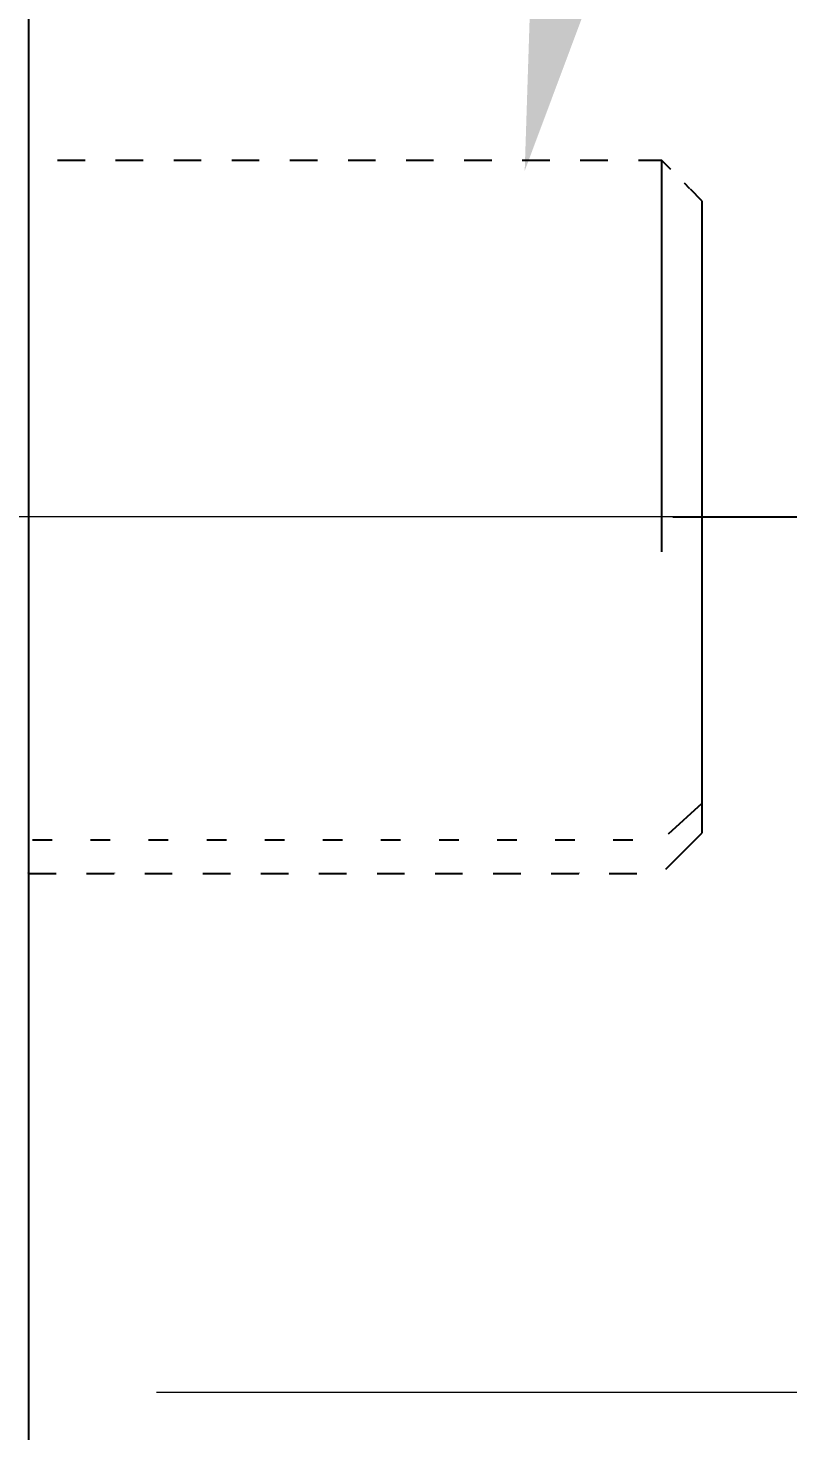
# Model space of a CAD drawing. Extents: x 0 to 16296672895, y -37409619871 to 0.
# Drawn here: x 16296672639.02 to 16296672662.7, y -37409617946.65 to -37409617902.96 of the extents above; entities that cross this region are included whole.
import ezdxf
from ezdxf import colors
from ezdxf.entities.mleader import LeaderData, LeaderLine
from ezdxf.math import Vec2, Vec3

# ---------------------------------------------------------------- set-up
doc = ezdxf.new("R2010")
doc.units = 0
doc.header["$LTSCALE"] = 10
doc.header["$MEASUREMENT"] = 0
doc.header["$PDMODE"] = 3
doc.header["$PDSIZE"] = -10
doc.linetypes.add('CENTER2', pattern=[28.575, 19.05, -3.175, 3.175, -3.175])
doc.layers.get('0').update_dxf_attribs({"linetype": 'CONTINUOUS'})
doc.layers.get('DEFPOINTS').update_dxf_attribs({"linetype": 'CONTINUOUS'})
doc.layers.add('1', color=7, linetype='CONTINUOUS')
doc.layers.add('Cneter', color=1, linetype='CENTER2', lineweight=13)
doc.layers.add('치수선', color=7, linetype='CONTINUOUS', lineweight=25)
doc.styles.add('Daelim Dimension', font='NanumGothic_1.ttf')
doc.styles.get("Standard").update_dxf_attribs({"font": 'SYMBOL'})
doc.dimstyles.new('DEFAULT', dxfattribs={"dimscale": 2, "dimtxt": 2, "dimasz": 2, "dimexe": 0, "dimexo": 2, "dimgap": 1, "dimtad": 1, "dimdec": 1, "dimzin": 9, "dimdsep": 46, "dimtxsty": 'Daelim Dimension', "dimcen": 0.5, "dimclrd": 252, "dimclre": 252, "dimclrt": 3, "dimadec": 1, "dimazin": 0, "dimtfac": 1, "dimtdec": 1, "dimtix": 1, "dimtmove": 0, "dimatfit": 3, "dimfxl": 1, "dimtolj": 1, "dimtzin": 1, "dimlwd": 9, "dimlwe": 9, "dimarcsym": 0})

# ---------------------------------------------------------------- blocks, each defined once
blk = doc.blocks.new('*D59')
at = {"color": 5, "lineweight": 9, "ltscale": 0.5, "transparency": 16777216}
for p, q in [((16296672681.99518, -37409617890.931053), (16296672681.99518, -37409617856.478973)), ((16296672643.02092, -37409617890.931053), (16296672681.99518, -37409617890.931053)), ((16296672681.99518, -37409617941.439293), (16296672681.99518, -37409617894.931053)), ((16296672643.02092, -37409617945.439293), (16296672681.99518, -37409617945.439293))]:
    blk.add_line(p, q, dxfattribs=at)
at = {"color": 5, "ltscale": 0.5, "transparency": 16777216}
for points in [[(16296672681.32852, -37409617894.931053), (16296672682.66185, -37409617894.931053), (16296672681.99518, -37409617890.931053)], [(16296672681.32852, -37409617941.439293), (16296672682.66185, -37409617941.439293), (16296672681.99518, -37409617945.439293)]]:
    blk.add_solid(points, dxfattribs=at)
at = {"layer": 'DEFPOINTS', "color": 0, "ltscale": 0.5, "transparency": 16777216}
for p in [(16296672639.02092, -37409617890.931053), (16296672681.99518, -37409617890.931053), (16296672639.02092, -37409617945.439293)]:
    blk.add_point(p, dxfattribs=at)
at = {"color": 7, "ltscale": 0.5, "transparency": 16777216, "insert": (16296672673.60747, -37409617871.705002), "char_height": 10, "attachment_point": 5, "rotation": 90, "style": 'Daelim Dimension'}
blk.add_mtext('\\A1;%%C55', dxfattribs=at)

msp = doc.modelspace()

# ---------------------------------------------------------------- linework, layer by layer
at = {"color": 5, "ltscale": 0.5}
msp.add_line((16296672659.11091, -37409617918.18515), (16296672689.895309, -37409617918.18515), dxfattribs=at)
at = {"layer": '1', "color": 7, "linetype": 'Continuous'}
for p, q in [((16296672640.184481, -37409617907.085152), (16296672639.94149, -37409617907.085152)), ((16296672640.8002, -37409617907.085152), (16296672640.190941, -37409617907.085152)), ((16296672640.55756, -37409617907.085167), (16296672640.554359, -37409617907.07901)), ((16296672641.994749, -37409617907.085152), (16296672641.74972, -37409617907.085152)), ((16296672642.60775, -37409617907.085152), (16296672642.00313, -37409617907.085152)), ((16296672643.815599, -37409617907.085152), (16296672643.56345, -37409617907.085152)), ((16296672644.42074, -37409617907.085152), (16296672643.81559, -37409617907.085152)), ((16296672645.61611, -37409617907.085152), (16296672645.372999, -37409617907.085152)), ((16296672646.228531, -37409617907.085152), (16296672645.62212, -37409617907.085152)), ((16296672645.98538, -37409617907.085159), (16296672645.98428, -37409617907.083054)), ((16296672647.434879, -37409617907.085152), (16296672647.1812, -37409617907.085152)), ((16296672648.038639, -37409617907.085152), (16296672647.434879, -37409617907.085152)), ((16296672649.2446, -37409617907.085152), (16296672648.994089, -37409617907.085152)), ((16296672649.85223, -37409617907.085152), (16296672649.244591, -37409617907.085152)), ((16296672651.043989, -37409617907.085152), (16296672650.80126, -37409617907.085152)), ((16296672651.66032, -37409617907.085152), (16296672651.050779, -37409617907.085152)), ((16296672652.863079, -37409617907.085152), (16296672652.610001, -37409617907.085152)), ((16296672653.470409, -37409617907.085152), (16296672652.86307, -37409617907.085152)), ((16296672654.672729, -37409617907.085152), (16296672654.423441, -37409617907.085152)), ((16296672655.28187, -37409617907.085152), (16296672654.67272, -37409617907.085152)), ((16296672655.03874, -37409617907.085167), (16296672655.035601, -37409617907.079147)), ((16296672656.473181, -37409617907.085152), (16296672656.229851, -37409617907.085152)), ((16296672657.088261, -37409617907.085152), (16296672656.48126, -37409617907.085152)), ((16296672658.295349, -37409617907.085152), (16296672658.043819, -37409617907.085152)), ((16296672658.77088, -37409617907.085152), (16296672658.295349, -37409617907.085152)), ((16296672659.048719, -37409617907.362984), (16296672658.77088, -37409617907.085152)), ((16296672658.77088, -37409617919.267113), (16296672658.77088, -37409617907.085152)), ((16296672659.64974, -37409617907.963997), (16296672659.480499, -37409617907.794769)), ((16296672660.02091, -37409617908.335167), (16296672659.663759, -37409617907.97802)), ((16296672660.02091, -37409617908.335167), (16296672660.02091, -37409617928.035133)), ((16296672660.02091, -37409617927.112259), (16296672658.9674, -37409617928.067062)), ((16296672659.06719, -37409617928.988838), (16296672660.02091, -37409617928.035133)), ((16296672639.772261, -37409617928.245163), (16296672639.159611, -37409617928.245163)), ((16296672641.58226, -37409617928.245163), (16296672640.969561, -37409617928.245163)), ((16296672643.39226, -37409617928.245163), (16296672642.77956, -37409617928.245163)), ((16296672645.202259, -37409617928.245163), (16296672644.58956, -37409617928.245163)), ((16296672647.01226, -37409617928.245163), (16296672646.399561, -37409617928.245163)), ((16296672648.82226, -37409617928.245163), (16296672648.20956, -37409617928.245163)), ((16296672650.632259, -37409617928.245163), (16296672650.01956, -37409617928.245163)), ((16296672652.44203, -37409617928.245163), (16296672651.829559, -37409617928.245163)), ((16296672654.25226, -37409617928.245163), (16296672653.639561, -37409617928.245163)), ((16296672656.06226, -37409617928.245163), (16296672655.44956, -37409617928.245163)), ((16296672657.87208, -37409617928.245163), (16296672657.25956, -37409617928.245163)), ((16296672658.89942, -37409617929.156616), (16296672659.0672, -37409617928.988831)), ((16296672639.02359, -37409617929.270714), (16296672639.02767, -37409617929.278526)), ((16296672639.038561, -37409617929.285149), (16296672639.284519, -37409617929.285149)), ((16296672639.29084, -37409617929.285149), (16296672639.896931, -37409617929.285149)), ((16296672640.84491, -37409617929.285149), (16296672641.096189, -37409617929.285149)), ((16296672641.096189, -37409617929.285149), (16296672641.703329, -37409617929.285149)), ((16296672641.713011, -37409617929.278458), (16296672641.71711, -37409617929.270607)), ((16296672642.6565, -37409617929.285149), (16296672642.91008, -37409617929.285149)), ((16296672642.91008, -37409617929.285149), (16296672643.51388, -37409617929.285149)), ((16296672644.46908, -37409617929.285149), (16296672644.719339, -37409617929.285149)), ((16296672644.719339, -37409617929.285149), (16296672645.32556, -37409617929.285149)), ((16296672646.274321, -37409617929.285149), (16296672646.52775, -37409617929.285149)), ((16296672646.52775, -37409617929.285149), (16296672647.13273, -37409617929.285149)), ((16296672648.08824, -37409617929.285149), (16296672648.34063, -37409617929.285149)), ((16296672648.34063, -37409617929.285149), (16296672648.9457, -37409617929.285149)), ((16296672649.89823, -37409617929.285149), (16296672650.147421, -37409617929.285149)), ((16296672650.147409, -37409617929.285149), (16296672650.756689, -37409617929.285149)), ((16296672651.704729, -37409617929.285149), (16296672651.94883, -37409617929.285149)), ((16296672651.95647, -37409617929.285149), (16296672652.563431, -37409617929.285149)), ((16296672653.512751, -37409617929.282127), (16296672653.51952, -37409617929.285156)), ((16296672653.519291, -37409617929.285149), (16296672653.76984, -37409617929.285149)), ((16296672653.769831, -37409617929.285149), (16296672654.37714, -37409617929.285149)), ((16296672655.32654, -37409617929.285149), (16296672655.57589, -37409617929.285149)), ((16296672655.57588, -37409617929.285149), (16296672656.185101, -37409617929.285149)), ((16296672656.194269, -37409617929.278679), (16296672656.198799, -37409617929.269989)), ((16296672657.134769, -37409617929.285149), (16296672657.3899, -37409617929.285149)), ((16296672657.389891, -37409617929.285149), (16296672657.992901, -37409617929.285149))]:
    msp.add_line(p, q, dxfattribs=at)
for points in [[(16296672639.603861, -37409617908.244209, 0), (16296672639.261761, -37409617907.588051, 0), (16296672638.993, -37409617907.07251, 0)], [(16296672639.766569, -37409617928.245232, 0), (16296672639.70035, -37409617926.819481, 0), (16296672639.63061, -37409617924.881683, 0), (16296672639.556179, -37409617922.548279, 0), (16296672639.48937, -37409617919.964897, 0), (16296672639.42104, -37409617917.278488, 0), (16296672639.34627, -37409617914.637962, 0), (16296672639.286329, -37409617912.483902, 0), (16296672639.228559, -37409617910.595627, 0), (16296672639.163111, -37409617909.045677, 0), (16296672639.120621, -37409617908.252586, 0), (16296672639.080759, -37409617907.651833, 0), (16296672639.02141, -37409617907.140129, 0)], [(16296672639.937229, -37409617907.081779, 0), (16296672639.67417, -37409617907.58622, 0), (16296672639.467449, -37409617907.982567, 0)], [(16296672640.18504, -37409617907.084084, 0), (16296672639.85298, -37409617907.721069, 0), (16296672639.592039, -37409617908.221527, 0)], [(16296672639.941549, -37409617907.085152, 0), (16296672639.94939, -37409617907.090012, 0), (16296672639.957239, -37409617907.1045, 0), (16296672640.006969, -37409617907.388901, 0)], [(16296672640.19068, -37409617907.085136, 0), (16296672640.19651, -37409617907.087639, 0), (16296672640.20245, -37409617907.095047, 0), (16296672640.214701, -37409617907.124657, 0), (16296672640.25366, -37409617907.332733, 0), (16296672640.292721, -37409617907.714317, 0), (16296672640.350889, -37409617908.670738, 0), (16296672640.40505, -37409617910.015106, 0), (16296672640.46497, -37409617911.700394, 0), (16296672640.526831, -37409617913.641487, 0), (16296672640.583549, -37409617915.778717, 0), (16296672640.64477, -37409617918.262093, 0), (16296672640.71365, -37409617920.734154, 0), (16296672640.77969, -37409617923.087463, 0), (16296672640.84013, -37409617925.189827, 0), (16296672640.90658, -37409617926.932838, 0), (16296672640.97525, -37409617928.245102, 0)], [(16296672641.57988, -37409617928.245193, 0), (16296672641.511641, -37409617926.942413, 0), (16296672641.44997, -37409617925.191849, 0), (16296672641.386511, -37409617923.086937, 0), (16296672641.317261, -37409617920.744202, 0), (16296672641.25338, -37409617918.262253, 0), (16296672641.192459, -37409617915.777489, 0), (16296672641.13088, -37409617913.650253, 0), (16296672641.06999, -37409617911.697884, 0), (16296672641.01495, -37409617910.019409, 0), (16296672640.95858, -37409617908.671913, 0), (16296672640.895901, -37409617907.713654, 0), (16296672640.85825, -37409617907.332947, 0), (16296672640.823, -37409617907.125351, 0), (16296672640.811581, -37409617907.095207, 0), (16296672640.805929, -37409617907.087669, 0), (16296672640.80031, -37409617907.085152, 0)], [(16296672641.41955, -37409617908.261368, 0), (16296672641.07737, -37409617907.605347, 0), (16296672640.808559, -37409617907.089867, 0)], [(16296672641.74383, -37409617907.081146, 0), (16296672641.480761, -37409617907.585854, 0), (16296672641.27404, -37409617907.982384, 0)], [(16296672641.996401, -37409617907.081963, 0), (16296672641.66267, -37409617907.721901, 0), (16296672641.400431, -37409617908.224701, 0)], [(16296672641.74926, -37409617907.085152, 0), (16296672641.75816, -37409617907.089851, 0), (16296672641.767139, -37409617907.103973, 0), (16296672641.821039, -37409617907.384743, 0)], [(16296672642.00309, -37409617907.085136, 0), (16296672642.01618, -37409617907.095047, 0), (16296672642.02914, -37409617907.124649, 0), (16296672642.07127, -37409617907.369637, 0), (16296672642.10206, -37409617907.714348, 0), (16296672642.156389, -37409617908.670822, 0), (16296672642.216949, -37409617910.015129, 0), (16296672642.2787, -37409617911.700363, 0), (16296672642.334499, -37409617913.641579, 0), (16296672642.38983, -37409617915.778847, 0), (16296672642.458941, -37409617918.262009, 0), (16296672642.524651, -37409617920.734123, 0), (16296672642.585159, -37409617923.087547, 0), (16296672642.65188, -37409617925.189781, 0), (16296672642.719919, -37409617926.932793, 0), (16296672642.78182, -37409617928.24514, 0)], [(16296672643.3916, -37409617928.245171, 0), (16296672643.32498, -37409617926.94236, 0), (16296672643.256559, -37409617925.191933, 0), (16296672643.19491, -37409617923.086998, 0), (16296672643.1318, -37409617920.744133, 0), (16296672643.062269, -37409617918.262337, 0), (16296672642.998369, -37409617915.777649, 0), (16296672642.94408, -37409617913.65023, 0), (16296672642.882851, -37409617911.697868, 0), (16296672642.82164, -37409617910.019493, 0), (16296672642.765949, -37409617908.671959, 0), (16296672642.710279, -37409617907.713623, 0), (16296672642.67165, -37409617907.332916, 0), (16296672642.63258, -37409617907.125351, 0), (16296672642.619801, -37409617907.095207, 0), (16296672642.612761, -37409617907.087097, 0), (16296672642.607321, -37409617907.085152, 0)], [(16296672643.22546, -37409617908.255867, 0), (16296672642.88332, -37409617907.600258, 0), (16296672642.614531, -37409617907.085136, 0)], [(16296672643.55792, -37409617907.082069, 0), (16296672643.29335, -37409617907.589157, 0), (16296672643.085461, -37409617907.987587, 0)], [(16296672643.805349, -37409617907.091652, 0), (16296672643.472891, -37409617907.728813, 0), (16296672643.211651, -37409617908.229393, 0)], [(16296672643.563829, -37409617907.085152, 0), (16296672643.572729, -37409617907.089981, 0), (16296672643.58147, -37409617907.1045, 0), (16296672643.631069, -37409617907.39325, 0)], [(16296672643.815941, -37409617907.085136, 0), (16296672643.821899, -37409617907.087631, 0), (16296672643.827789, -37409617907.095047, 0), (16296672643.83938, -37409617907.124649, 0), (16296672643.877439, -37409617907.369659, 0), (16296672643.90777, -37409617907.714371, 0), (16296672643.969179, -37409617908.670761, 0), (16296672644.030149, -37409617910.01503, 0), (16296672644.08569, -37409617911.700363, 0), (16296672644.141439, -37409617913.641586, 0), (16296672644.20402, -37409617915.778679, 0), (16296672644.269871, -37409617918.26194, 0), (16296672644.33012, -37409617920.7342, 0), (16296672644.396959, -37409617923.087486, 0), (16296672644.46517, -37409617925.189713, 0), (16296672644.526489, -37409617926.932831, 0), (16296672644.5903, -37409617928.245163, 0)], [(16296672645.04143, -37409617908.259697, 0), (16296672644.699289, -37409617907.603653, 0), (16296672644.43049, -37409617907.08812, 0)], [(16296672644.976839, -37409617922.173882, 0), (16296672644.90568, -37409617919.348991, 0), (16296672644.825491, -37409617916.441406, 0), (16296672644.749479, -37409617913.65345, 0), (16296672644.678631, -37409617911.17762, 0), (16296672644.608179, -37409617909.396606, 0), (16296672644.54072, -37409617908.078003, 0), (16296672644.486139, -37409617907.358673, 0), (16296672644.44054, -37409617907.107407, 0)], [(16296672645.36525, -37409617907.088203, 0), (16296672645.103491, -37409617907.589996, 0), (16296672644.8978, -37409617907.984261, 0)], [(16296672645.619061, -37409617907.079483, 0), (16296672645.285021, -37409617907.720093, 0), (16296672645.02252, -37409617908.223442, 0)], [(16296672645.37319, -37409617907.085152, 0), (16296672645.381149, -37409617907.089996, 0), (16296672645.389021, -37409617907.104568, 0), (16296672645.43704, -37409617907.394417, 0)], [(16296672645.62212, -37409617907.085152, 0), (16296672645.63018, -37409617907.090248, 0), (16296672645.638321, -37409617907.105461, 0), (16296672645.65513, -37409617907.166283, 0), (16296672645.71036, -37409617907.591499, 0), (16296672645.765329, -37409617908.361801, 0), (16296672645.83202, -37409617909.889267, 0), (16296672645.90037, -37409617911.903831, 0), (16296672645.974939, -37409617914.279701, 0), (16296672646.042351, -37409617916.881973, 0), (16296672646.10898, -37409617919.567963, 0), (16296672646.183319, -37409617922.17366, 0)], [(16296672647.011841, -37409617928.245171, 0), (16296672646.94236, -37409617926.942398, 0), (16296672646.87785, -37409617925.191879, 0), (16296672646.817129, -37409617923.086906, 0), (16296672646.74901, -37409617920.744164, 0), (16296672646.681959, -37409617918.262306, 0), (16296672646.62122, -37409617915.777527, 0), (16296672646.56308, -37409617913.650223, 0), (16296672646.50041, -37409617911.697899, 0), (16296672646.44285, -37409617910.01947, 0), (16296672646.38854, -37409617908.671928, 0), (16296672646.32802, -37409617907.713654, 0), (16296672646.289009, -37409617907.332947, 0), (16296672646.25185, -37409617907.125351, 0), (16296672646.23992, -37409617907.095207, 0), (16296672646.23406, -37409617907.087669, 0), (16296672646.228279, -37409617907.085152, 0)], [(16296672646.84897, -37409617908.262604, 0), (16296672646.50617, -37409617907.605507, 0), (16296672646.23694, -37409617907.089363, 0)], [(16296672647.1738, -37409617907.083504, 0), (16296672646.910789, -37409617907.587982, 0), (16296672646.70402, -37409617907.984627, 0)], [(16296672647.425289, -37409617907.088287, 0), (16296672647.09239, -37409617907.726402, 0), (16296672646.830799, -37409617908.22776, 0)], [(16296672647.181219, -37409617907.085152, 0), (16296672647.190359, -37409617907.089897, 0), (16296672647.19945, -37409617907.104156, 0), (16296672647.25197, -37409617907.387772, 0)], [(16296672647.435089, -37409617907.085136, 0), (16296672647.447781, -37409617907.095047, 0), (16296672647.46022, -37409617907.124649, 0), (16296672647.50021, -37409617907.369637, 0), (16296672647.52993, -37409617907.714363, 0), (16296672647.586519, -37409617908.670807, 0), (16296672647.64904, -37409617910.015083, 0), (16296672647.708179, -37409617911.700363, 0), (16296672647.762329, -37409617913.641617, 0), (16296672647.821159, -37409617915.778816, 0), (16296672647.890289, -37409617918.261993, 0), (16296672647.95286, -37409617920.734177, 0), (16296672648.014641, -37409617923.087593, 0), (16296672648.083981, -37409617925.189758, 0), (16296672648.149139, -37409617926.9328, 0), (16296672648.20993, -37409617928.245163, 0)], [(16296672648.81955, -37409617928.245193, 0), (16296672648.756929, -37409617926.942329, 0), (16296672648.687281, -37409617925.191902, 0), (16296672648.622789, -37409617923.087029, 0), (16296672648.56237, -37409617920.744087, 0), (16296672648.49402, -37409617918.26226, 0), (16296672648.42697, -37409617915.777634, 0), (16296672648.37244, -37409617913.650223, 0), (16296672648.314939, -37409617911.697777, 0), (16296672648.25243, -37409617910.019447, 0), (16296672648.194, -37409617908.671959, 0), (16296672648.139669, -37409617907.713623, 0), (16296672648.098989, -37409617907.298843, 0), (16296672648.064529, -37409617907.125343, 0), (16296672648.051331, -37409617907.095207, 0), (16296672648.03829, -37409617907.085152, 0)], [(16296672648.654261, -37409617908.251373, 0), (16296672648.31221, -37409617907.595818, 0), (16296672648.043489, -37409617907.080757, 0)], [(16296672648.986771, -37409617907.086372, 0), (16296672648.723471, -37409617907.590988, 0), (16296672648.516581, -37409617907.987457, 0)], [(16296672649.223431, -37409617907.114113, 0), (16296672648.89794, -37409617907.738007, 0), (16296672648.64217, -37409617908.228157, 0)], [(16296672648.99452, -37409617907.085152, 0), (16296672649.00301, -37409617907.090027, 0), (16296672649.011339, -37409617907.104691, 0), (16296672649.059219, -37409617907.396332, 0)], [(16296672649.244881, -37409617907.085136, 0), (16296672649.250561, -37409617907.087639, 0), (16296672649.256201, -37409617907.095047, 0), (16296672649.26741, -37409617907.124657, 0), (16296672649.301531, -37409617907.332764, 0), (16296672649.33849, -37409617907.714378, 0), (16296672649.401091, -37409617908.670761, 0), (16296672649.45928, -37409617910.015083, 0), (16296672649.513651, -37409617911.700439, 0), (16296672649.573139, -37409617913.641586, 0), (16296672649.635349, -37409617915.778671, 0), (16296672649.698059, -37409617918.262001, 0), (16296672649.75963, -37409617920.734222, 0), (16296672649.82906, -37409617923.08744, 0), (16296672649.89436, -37409617925.189728, 0), (16296672649.954599, -37409617926.932861, 0), (16296672650.0224, -37409617928.245132, 0)], [(16296672649.621969, -37409617907.112846, 0), (16296672649.613371, -37409617907.096367, 0), (16296672649.606621, -37409617907.083412, 0)], [(16296672650.6266, -37409617928.245232, 0), (16296672650.56459, -37409617926.942368, 0), (16296672650.50185, -37409617925.191811, 0), (16296672650.432261, -37409617923.087044, 0), (16296672650.36801, -37409617920.744217, 0), (16296672650.30735, -37409617918.262207, 0), (16296672650.239059, -37409617915.777634, 0), (16296672650.17857, -37409617913.65036, 0), (16296672650.123341, -37409617911.697861, 0), (16296672650.06699, -37409617910.019417, 0), (16296672650.004379, -37409617908.671989, 0), (16296672649.94516, -37409617907.713676, 0), (16296672649.90711, -37409617907.298866, 0), (16296672649.877171, -37409617907.125343, 0), (16296672649.86521, -37409617907.095207, 0), (16296672649.859051, -37409617907.087669, 0), (16296672649.852791, -37409617907.085152, 0)], [(16296672650.471661, -37409617908.259499, 0), (16296672650.12957, -37409617907.60334, 0), (16296672649.860809, -37409617907.087723, 0)], [(16296672650.794901, -37409617907.085419, 0), (16296672650.53299, -37409617907.587708, 0), (16296672650.327181, -37409617907.982353, 0)], [(16296672651.048599, -37409617907.076302, 0), (16296672650.71438, -37409617907.717468, 0), (16296672650.451731, -37409617908.22126, 0)], [(16296672650.80106, -37409617907.085152, 0), (16296672650.80888, -37409617907.089928, 0), (16296672650.81675, -37409617907.104263, 0), (16296672650.86738, -37409617907.38945, 0)], [(16296672651.050449, -37409617907.085136, 0), (16296672651.056391, -37409617907.087639, 0), (16296672651.062441, -37409617907.095047, 0), (16296672651.074921, -37409617907.124657, 0), (16296672651.114149, -37409617907.332733, 0), (16296672651.15299, -37409617907.714317, 0), (16296672651.210529, -37409617908.670738, 0), (16296672651.264759, -37409617910.015121, 0), (16296672651.32546, -37409617911.700371, 0), (16296672651.38693, -37409617913.641472, 0), (16296672651.443081, -37409617915.778717, 0), (16296672651.504881, -37409617918.262077, 0), (16296672651.574051, -37409617920.734131, 0), (16296672651.639391, -37409617923.087463, 0), (16296672651.69982, -37409617925.189827, 0), (16296672651.767071, -37409617926.932831, 0), (16296672651.835211, -37409617928.245102, 0)], [(16296672651.68714, -37409617907.140167, 0), (16296672651.67354, -37409617907.098824, 0), (16296672651.66684, -37409617907.088547, 0), (16296672651.6602, -37409617907.085152, 0)], [(16296672652.286989, -37409617908.286179, 0), (16296672651.95153, -37409617907.645477, 0), (16296672651.68796, -37409617907.142067, 0)], [(16296672652.60713, -37409617907.075508, 0), (16296672652.34059, -37409617907.586792, 0), (16296672652.131149, -37409617907.988518, 0)], [(16296672652.89249, -37409617907.141983, 0), (16296672652.55703, -37409617907.782677, 0), (16296672652.293461, -37409617908.286087, 0)], [(16296672652.609671, -37409617907.085152, 0), (16296672652.62042, -37409617907.091843, 0), (16296672652.631241, -37409617907.111923, 0), (16296672652.694969, -37409617907.511833, 0)], [(16296672652.863199, -37409617907.085152, 0), (16296672652.870859, -37409617907.088593, 0), (16296672652.8785, -37409617907.098877, 0), (16296672652.893629, -37409617907.140137, 0)], [(16296672652.89345, -37409617907.140137, 0), (16296672652.928049, -37409617907.3722, 0), (16296672652.96282, -37409617907.780243, 0), (16296672653.023861, -37409617908.766167, 0), (16296672653.078659, -37409617909.968933, 0), (16296672653.128639, -37409617911.433533, 0), (16296672653.18618, -37409617913.461571, 0), (16296672653.25087, -37409617915.694649, 0), (16296672653.314791, -37409617918.051453, 0), (16296672653.37681, -37409617920.578644, 0), (16296672653.44269, -37409617922.972443, 0), (16296672653.51293, -37409617925.12487, 0), (16296672653.576469, -37409617926.913727, 0), (16296672653.639839, -37409617928.245163, 0)], [(16296672653.238621, -37409617907.111977, 0), (16296672653.231291, -37409617907.097923, 0), (16296672653.225519, -37409617907.086868, 0)], [(16296672654.24753, -37409617928.245216, 0), (16296672654.18708, -37409617926.942322, 0), (16296672654.1192, -37409617925.191849, 0), (16296672654.0516, -37409617923.087029, 0), (16296672653.99082, -37409617920.744102, 0), (16296672653.926229, -37409617918.262177, 0), (16296672653.856979, -37409617915.777618, 0), (16296672653.800249, -37409617913.650261, 0), (16296672653.74556, -37409617911.697769, 0), (16296672653.68438, -37409617910.019432, 0), (16296672653.62319, -37409617908.671982, 0), (16296672653.5676, -37409617907.713654, 0), (16296672653.52944, -37409617907.298851, 0), (16296672653.49666, -37409617907.125343, 0), (16296672653.48354, -37409617907.095207, 0), (16296672653.470341, -37409617907.085152, 0)], [(16296672654.083719, -37409617908.246834, 0), (16296672653.74181, -37409617907.591293, 0), (16296672653.473181, -37409617907.076248, 0)], [(16296672654.416651, -37409617907.086281, 0), (16296672654.153919, -37409617907.589882, 0), (16296672653.94747, -37409617907.985573, 0)], [(16296672654.66477, -37409617907.089233, 0), (16296672654.33304, -37409617907.725311, 0), (16296672654.072371, -37409617908.225037, 0)], [(16296672654.423719, -37409617907.085152, 0), (16296672654.43178, -37409617907.090019, 0), (16296672654.439739, -37409617907.104652, 0), (16296672654.487391, -37409617907.395699, 0)], [(16296672654.672819, -37409617907.085136, 0), (16296672654.6784, -37409617907.087639, 0), (16296672654.684, -37409617907.095047, 0), (16296672654.69532, -37409617907.124657, 0), (16296672654.73155, -37409617907.332748, 0), (16296672654.770611, -37409617907.714363, 0), (16296672654.83182, -37409617908.670753, 0), (16296672654.8873, -37409617910.015106, 0), (16296672654.94314, -37409617911.70047, 0), (16296672655.005341, -37409617913.641563, 0), (16296672655.06525, -37409617915.778717, 0), (16296672655.125879, -37409617918.262093, 0), (16296672655.19125, -37409617920.734222, 0), (16296672655.26017, -37409617923.08744, 0), (16296672655.322411, -37409617925.189781, 0), (16296672655.38452, -37409617926.932869, 0), (16296672655.45439, -37409617928.24511, 0)], [(16296672656.0576, -37409617928.245216, 0), (16296672655.99258, -37409617926.942413, 0), (16296672655.93199, -37409617925.191833, 0), (16296672655.864189, -37409617923.087021, 0), (16296672655.79685, -37409617920.744263, 0), (16296672655.735781, -37409617918.262253, 0), (16296672655.67127, -37409617915.777573, 0), (16296672655.608959, -37409617913.65033, 0), (16296672655.55122, -37409617911.697884, 0), (16296672655.497021, -37409617910.019386, 0), (16296672655.436489, -37409617908.671944, 0), (16296672655.374701, -37409617907.713669, 0), (16296672655.33914, -37409617907.332939, 0), (16296672655.305321, -37409617907.125343, 0), (16296672655.293989, -37409617907.095207, 0), (16296672655.288271, -37409617907.087669, 0), (16296672655.282511, -37409617907.085152, 0)], [(16296672655.900669, -37409617908.259857, 0), (16296672655.558661, -37409617907.60392, 0), (16296672655.28998, -37409617907.088501, 0)], [(16296672656.192499, -37409617907.143517, 0), (16296672655.947849, -37409617907.612862, 0), (16296672655.7556, -37409617907.981613, 0)], [(16296672656.477221, -37409617907.077377, 0), (16296672656.1432, -37409617907.718132, 0), (16296672655.88072, -37409617908.221588, 0)], [(16296672656.224159, -37409617907.082764, 0), (16296672656.21929, -37409617907.092117, 0), (16296672656.21546, -37409617907.099472, 0)], [(16296672656.229179, -37409617907.085152, 0), (16296672656.237329, -37409617907.089859, 0), (16296672656.24567, -37409617907.103996, 0), (16296672656.299021, -37409617907.385139, 0)], [(16296672656.480841, -37409617907.085136, 0), (16296672656.49375, -37409617907.095047, 0), (16296672656.50683, -37409617907.124657, 0), (16296672656.55073, -37409617907.369637, 0), (16296672656.583349, -37409617907.714333, 0), (16296672656.638411, -37409617908.670776, 0), (16296672656.69482, -37409617910.015129, 0), (16296672656.757561, -37409617911.700333, 0), (16296672656.81646, -37409617913.641479, 0), (16296672656.870911, -37409617915.778763, 0), (16296672656.936541, -37409617918.262016, 0), (16296672657.00515, -37409617920.734077, 0), (16296672657.06743, -37409617923.087471, 0), (16296672657.129789, -37409617925.189812, 0), (16296672657.19906, -37409617926.932793, 0), (16296672657.26412, -37409617928.245117, 0)], [(16296672657.87208, -37409617928.245171, 0), (16296672657.802679, -37409617926.94239, 0), (16296672657.737471, -37409617925.191887, 0), (16296672657.676941, -37409617923.086906, 0), (16296672657.609489, -37409617920.744148, 0), (16296672657.54183, -37409617918.262306, 0), (16296672657.48077, -37409617915.777557, 0), (16296672657.423479, -37409617913.650223, 0), (16296672657.360701, -37409617911.697906, 0), (16296672657.30249, -37409617910.019493, 0), (16296672657.24824, -37409617908.671944, 0), (16296672657.188499, -37409617907.713654, 0), (16296672657.149349, -37409617907.332947, 0), (16296672657.11179, -37409617907.125351, 0), (16296672657.09973, -37409617907.095207, 0), (16296672657.0938, -37409617907.087669, 0), (16296672657.087959, -37409617907.085152, 0)], [(16296672657.705549, -37409617908.256317, 0), (16296672657.36359, -37409617907.600967, 0), (16296672657.09494, -37409617907.086052, 0)], [(16296672658.03812, -37409617907.077377, 0), (16296672657.77282, -37409617907.586037, 0), (16296672657.56436, -37409617907.985718, 0)], [(16296672658.285379, -37409617907.088928, 0), (16296672657.952499, -37409617907.726982, 0), (16296672657.690929, -37409617908.228271, 0)], [(16296672658.11488, -37409617907.415657, 0), (16296672658.059759, -37409617907.106659, 0), (16296672658.050341, -37409617907.090973, 0), (16296672658.040951, -37409617907.085617, 0)], [(16296672658.776199, -37409617919.266983, 0), (16296672658.714781, -37409617916.962257, 0), (16296672658.651739, -37409617914.709137, 0), (16296672658.59417, -37409617912.605797, 0), (16296672658.535681, -37409617910.739441, 0), (16296672658.473881, -37409617909.193176, 0), (16296672658.411739, -37409617908.039284, 0), (16296672658.36809, -37409617907.461609, 0), (16296672658.32552, -37409617907.145958, 0), (16296672658.31076, -37409617907.100357, 0), (16296672658.303181, -37409617907.088913, 0), (16296672658.295441, -37409617907.085037, 0)], [(16296672658.671379, -37409617907.110184, 0), (16296672658.662161, -37409617907.092491, 0)], [(16296672652.314461, -37409617908.408112, 0), (16296672651.973049, -37409617907.761726, 0), (16296672651.7048, -37409617907.253647, 0)], [(16296672652.44203, -37409617928.245171, 0), (16296672652.37112, -37409617926.872963, 0), (16296672652.300949, -37409617925.016853, 0), (16296672652.237471, -37409617922.782303, 0), (16296672652.168671, -37409617920.303932, 0), (16296672652.097361, -37409617917.703728, 0), (16296672652.03302, -37409617915.125252, 0), (16296672651.974819, -37409617912.999748, 0), (16296672651.910629, -37409617911.090973, 0), (16296672651.850719, -37409617909.483856, 0), (16296672651.80751, -37409617908.484581, 0), (16296672651.7619, -37409617907.736458, 0), (16296672651.71192, -37409617907.267303, 0)], [(16296672659.04563, -37409617907.359894, 0), (16296672659.09201, -37409617907.438652, 0), (16296672659.12888, -37409617907.545822, 0), (16296672659.19495, -37409617907.834381, 0), (16296672659.31225, -37409617908.649963, 0), (16296672659.419331, -37409617909.686241, 0), (16296672659.52668, -37409617910.980721, 0), (16296672659.65634, -37409617912.804138, 0), (16296672659.787399, -37409617914.855766, 0), (16296672659.92066, -37409617917.040237, 0)], [(16296672659.517691, -37409617908.251457, 0), (16296672659.07733, -37409617907.406761, 0)], [(16296672659.456011, -37409617907.82518, 0), (16296672659.375731, -37409617907.979156, 0)], [(16296672659.479971, -37409617907.794243, 0), (16296672659.4881, -37409617907.811737, 0), (16296672659.49444, -37409617907.838463, 0), (16296672659.505659, -37409617907.914177, 0), (16296672659.525511, -37409617908.137917, 0)], [(16296672659.628401, -37409617907.976982, 0), (16296672659.50149, -37409617908.22039, 0)], [(16296672659.64538, -37409617907.959641, 0), (16296672659.65011, -37409617907.967522, 0), (16296672659.65382, -37409617907.978127, 0), (16296672659.66045, -37409617908.006813, 0), (16296672659.672251, -37409617908.089111, 0), (16296672659.6931, -37409617908.33152, 0), (16296672659.73114, -37409617909.065872, 0), (16296672659.76473, -37409617910.024338, 0), (16296672659.798889, -37409617911.24408, 0), (16296672659.839279, -37409617912.970467, 0), (16296672659.88022, -37409617914.937607, 0), (16296672659.920959, -37409617917.040237, 0)], [(16296672640.47654, -37409617928.111008, 0), (16296672640.428471, -37409617927.85376, 0), (16296672640.390711, -37409617927.46225, 0), (16296672640.323271, -37409617926.381157, 0), (16296672640.26305, -37409617925.040207, 0), (16296672640.202841, -37409617923.393173, 0), (16296672640.131149, -37409617921.142403, 0), (16296672640.059469, -37409617918.714523, 0), (16296672639.98778, -37409617916.255386, 0), (16296672639.9161, -37409617913.910873, 0), (16296672639.844419, -37409617911.826767, 0), (16296672639.77273, -37409617910.143501, 0), (16296672639.72542, -37409617909.298332, 0), (16296672639.67811, -37409617908.686897, 0), (16296672639.636471, -37409617908.3573, 0), (16296672639.618151, -37409617908.277618, 0), (16296672639.60376, -37409617908.244057, 0)], [(16296672642.293619, -37409617928.117699, 0), (16296672642.266661, -37409617928.03569, 0), (16296672642.24548, -37409617927.910629, 0), (16296672642.207661, -37409617927.553574, 0), (16296672642.14012, -37409617926.512573, 0), (16296672642.079821, -37409617925.200996, 0), (16296672642.01952, -37409617923.588707, 0), (16296672641.947729, -37409617921.362389, 0), (16296672641.87594, -37409617918.936737, 0), (16296672641.80415, -37409617916.46756, 0), (16296672641.732361, -37409617914.108582, 0), (16296672641.66058, -37409617911.997124, 0), (16296672641.588791, -37409617910.26284, 0), (16296672641.54141, -37409617909.386688, 0), (16296672641.49403, -37409617908.751106, 0), (16296672641.452339, -37409617908.398438, 0), (16296672641.419571, -37409617908.261421, 0)], [(16296672644.099369, -37409617928.108353, 0), (16296672644.072411, -37409617928.008629, 0), (16296672644.051241, -37409617927.871384, 0), (16296672644.01342, -37409617927.499153, 0), (16296672643.94589, -37409617926.438103, 0), (16296672643.88559, -37409617925.098534, 0), (16296672643.8253, -37409617923.461121, 0), (16296672643.753519, -37409617921.224068, 0), (16296672643.68174, -37409617918.795372, 0), (16296672643.609961, -37409617916.325867, 0), (16296672643.538179, -37409617913.972687, 0), (16296672643.4664, -37409617911.886063, 0), (16296672643.394621, -37409617910.182404, 0), (16296672643.34725, -37409617909.319313, 0), (16296672643.299879, -37409617908.699539, 0), (16296672643.25819, -37409617908.371002, 0), (16296672643.23984, -37409617908.291031, 0), (16296672643.22543, -37409617908.255829, 0)], [(16296672645.58008, -37409617921.75769, 0), (16296672645.504669, -37409617919.238159, 0), (16296672645.42926, -37409617916.646011, 0), (16296672645.353861, -37409617914.153267, 0), (16296672645.27845, -37409617911.934837, 0), (16296672645.21209, -37409617910.338913, 0), (16296672645.145729, -37409617909.152092, 0), (16296672645.087339, -37409617908.494461, 0), (16296672645.041451, -37409617908.259773, 0)], [(16296672647.72275, -37409617928.114098, 0), (16296672647.695789, -37409617928.027946, 0), (16296672647.67461, -37409617927.900757, 0), (16296672647.636801, -37409617927.543388, 0), (16296672647.569269, -37409617926.499397, 0), (16296672647.50897, -37409617925.179871, 0), (16296672647.448681, -37409617923.56176, 0), (16296672647.3769, -37409617921.336082, 0), (16296672647.30512, -37409617918.910004, 0), (16296672647.233339, -37409617916.43943, 0), (16296672647.16156, -37409617914.081337, 0), (16296672647.089781, -37409617911.977219, 0), (16296672647.018, -37409617910.24852, 0), (16296672646.970631, -37409617909.371597, 0), (16296672646.92325, -37409617908.739616, 0), (16296672646.881571, -37409617908.393692, 0), (16296672646.84881, -37409617908.26226, 0)], [(16296672649.52849, -37409617928.109337, 0), (16296672649.48035, -37409617927.863586, 0), (16296672649.44252, -37409617927.484947, 0), (16296672649.37496, -37409617926.420387, 0), (16296672649.31465, -37409617925.077637, 0), (16296672649.25433, -37409617923.432869, 0), (16296672649.182529, -37409617921.189217, 0), (16296672649.11072, -37409617918.760559, 0), (16296672649.03891, -37409617916.292053, 0), (16296672648.96711, -37409617913.938812, 0), (16296672648.8953, -37409617911.854492, 0), (16296672648.8235, -37409617910.161423, 0), (16296672648.77611, -37409617909.304604, 0), (16296672648.72872, -37409617908.686768, 0), (16296672648.68701, -37409617908.360901, 0), (16296672648.668659, -37409617908.283798, 0), (16296672648.65424, -37409617908.251343, 0)], [(16296672651.344419, -37409617928.125908, 0), (16296672651.32934, -37409617928.090584, 0), (16296672651.317499, -37409617928.043007, 0), (16296672651.29635, -37409617927.915604, 0), (16296672651.258579, -37409617927.557693, 0), (16296672651.191139, -37409617926.530792, 0), (16296672651.13093, -37409617925.233673, 0), (16296672651.070709, -37409617923.623741, 0), (16296672650.999029, -37409617921.401154, 0), (16296672650.92734, -37409617918.985008, 0), (16296672650.855659, -37409617916.522301, 0), (16296672650.78397, -37409617914.158661, 0), (16296672650.71229, -37409617912.038696, 0), (16296672650.6406, -37409617910.304771, 0), (16296672650.59329, -37409617909.423088, 0), (16296672650.54598, -37409617908.772217, 0), (16296672650.504339, -37409617908.404808, 0), (16296672650.47163, -37409617908.259422, 0)], [(16296672653.15292, -37409617928.114594, 0), (16296672653.127069, -37409617928.031967, 0), (16296672653.10675, -37409617927.912712, 0), (16296672653.070471, -37409617927.582024, 0), (16296672653.00569, -37409617926.62233, 0), (16296672652.947849, -37409617925.396332, 0), (16296672652.889999, -37409617923.884064, 0), (16296672652.82114, -37409617921.796997, 0), (16296672652.752279, -37409617919.501289, 0), (16296672652.68342, -37409617917.127319, 0), (16296672652.614559, -37409617914.814102, 0), (16296672652.5457, -37409617912.698509, 0), (16296672652.476839, -37409617910.892822, 0), (16296672652.422741, -37409617909.754562, 0), (16296672652.368641, -37409617908.914238, 0), (16296672652.314529, -37409617908.408539, 0)], [(16296672654.96192, -37409617928.120247, 0), (16296672654.934839, -37409617928.025436, 0), (16296672654.913561, -37409617927.890167, 0), (16296672654.875561, -37409617927.520073, 0), (16296672654.807711, -37409617926.470123, 0), (16296672654.747129, -37409617925.141472, 0), (16296672654.686541, -37409617923.499367, 0), (16296672654.61442, -37409617921.249809, 0), (16296672654.54229, -37409617918.813782, 0), (16296672654.470169, -37409617916.336052, 0), (16296672654.39805, -37409617913.969467, 0), (16296672654.32592, -37409617911.868019, 0), (16296672654.253799, -37409617910.167587, 0), (16296672654.2062, -37409617909.309052, 0), (16296672654.1586, -37409617908.688042, 0), (16296672654.116711, -37409617908.356888, 0), (16296672654.09827, -37409617908.278976, 0), (16296672654.08379, -37409617908.246933, 0)], [(16296672656.77459, -37409617928.123138, 0), (16296672656.759489, -37409617928.089577, 0), (16296672656.747629, -37409617928.043739, 0), (16296672656.72645, -37409617927.918877, 0), (16296672656.688629, -37409617927.561668, 0), (16296672656.62108, -37409617926.528908, 0), (16296672656.56077, -37409617925.226784, 0), (16296672656.50046, -37409617923.617508, 0), (16296672656.428671, -37409617921.391029, 0), (16296672656.356871, -37409617918.967957, 0), (16296672656.28507, -37409617916.500717, 0), (16296672656.21327, -37409617914.137756, 0), (16296672656.141479, -37409617912.018799, 0), (16296672656.069679, -37409617910.282318, 0), (16296672656.022301, -37409617909.404793, 0), (16296672655.974911, -37409617908.761848, 0), (16296672655.93321, -37409617908.401283, 0), (16296672655.90045, -37409617908.259331, 0)], [(16296672657.44323, -37409617908.240921, 0), (16296672657.43454, -37409617908.24118, 0), (16296672657.42771, -37409617908.247726, 0)], [(16296672658.57877, -37409617928.106621, 0), (16296672658.55184, -37409617928.007607, 0), (16296672658.53067, -37409617927.87056, 0), (16296672658.492889, -37409617927.496468, 0), (16296672658.4254, -37409617926.42569, 0), (16296672658.36515, -37409617925.085587, 0), (16296672658.304899, -37409617923.45134, 0), (16296672658.23317, -37409617921.213791, 0), (16296672658.161449, -37409617918.783638, 0), (16296672658.08972, -37409617916.316467, 0), (16296672658.01799, -37409617913.969109, 0), (16296672657.94626, -37409617911.882889, 0), (16296672657.874531, -37409617910.177223, 0), (16296672657.82719, -37409617909.317101, 0), (16296672657.77986, -37409617908.703194, 0), (16296672657.738199, -37409617908.374138, 0), (16296672657.70546, -37409617908.256172, 0)], [(16296672659.920879, -37409617917.04026, 0), (16296672659.845619, -37409617914.526077, 0), (16296672659.770361, -37409617912.260834, 0), (16296672659.695101, -37409617910.396652, 0), (16296672659.64543, -37409617909.450401, 0), (16296672659.59576, -37409617908.761993, 0), (16296672659.55205, -37409617908.387718, 0), (16296672659.5177, -37409617908.25148, 0)], [(16296672658.77438, -37409617919.266647, 0), (16296672658.825541, -37409617922.342148, 0), (16296672658.883471, -37409617925.05629, 0), (16296672658.926729, -37409617926.788017, 0), (16296672658.9674, -37409617928.067047, 0)], [(16296672645.907141, -37409617928.110847, 0), (16296672645.87496, -37409617927.975563, 0), (16296672645.84967, -37409617927.78035, 0), (16296672645.80452, -37409617927.247589, 0), (16296672645.7642, -37409617926.586281, 0), (16296672645.723881, -37409617925.764732, 0), (16296672645.65189, -37409617923.944077, 0), (16296672645.579901, -37409617921.757721, 0)], [(16296672645.197001, -37409617928.245216, 0), (16296672645.13563, -37409617927.017708, 0), (16296672645.078291, -37409617925.381264, 0), (16296672645.02877, -37409617923.86528, 0), (16296672644.97666, -37409617922.173897, 0)], [(16296672646.18314, -37409617922.173683, 0), (16296672646.253639, -37409617924.704437, 0), (16296672646.304541, -37409617926.122009, 0), (16296672646.35635, -37409617927.308769, 0), (16296672646.404751, -37409617928.24511, 0)], [(16296672639.020941, -37409617924.80233, 0), (16296672639.07073, -37409617926.20137, 0), (16296672639.100599, -37409617926.985313, 0), (16296672639.12973, -37409617927.671593, 0), (16296672639.159611, -37409617928.245163, 0)], [(16296672639.89925, -37409617929.293922, 0), (16296672640.23354, -37409617928.652672, 0), (16296672640.496229, -37409617928.148804, 0)], [(16296672640.476561, -37409617928.111038, 0), (16296672640.818661, -37409617928.767197, 0), (16296672641.08742, -37409617929.282806, 0)], [(16296672641.739571, -37409617929.227547, 0), (16296672642.056841, -37409617928.619453, 0), (16296672642.30615, -37409617928.141693, 0)], [(16296672642.29368, -37409617928.11779, 0), (16296672642.63574, -37409617928.773323, 0), (16296672642.90447, -37409617929.288368, 0)], [(16296672643.522619, -37409617929.283524, 0), (16296672643.855749, -37409617928.644913, 0), (16296672644.117519, -37409617928.143158, 0)], [(16296672644.0993, -37409617928.108208, 0), (16296672644.442101, -37409617928.765358, 0), (16296672644.71134, -37409617929.281563, 0)], [(16296672645.329321, -37409617929.28978, 0), (16296672645.66324, -37409617928.649437, 0), (16296672645.92565, -37409617928.146301, 0)], [(16296672646.18218, -37409617928.682373, 0), (16296672646.027969, -37409617928.402397, 0), (16296672645.906811, -37409617928.182426, 0)], [(16296672645.906919, -37409617928.110352, 0), (16296672646.24885, -37409617928.765961, 0), (16296672646.517481, -37409617929.281143, 0)], [(16296672647.14275, -37409617929.279152, 0), (16296672647.475349, -37409617928.641724, 0), (16296672647.73671, -37409617928.140907, 0)], [(16296672647.72267, -37409617928.113983, 0), (16296672648.0646, -37409617928.769188, 0), (16296672648.33322, -37409617929.283989, 0)], [(16296672648.9517, -37409617929.289421, 0), (16296672649.28549, -37409617928.649307, 0), (16296672649.547779, -37409617928.14637, 0)], [(16296672649.528509, -37409617928.10939, 0), (16296672649.87048, -37409617928.76506, 0), (16296672650.13913, -37409617929.280273, 0)], [(16296672650.76321, -37409617929.285217, 0), (16296672651.095181, -37409617928.648468, 0), (16296672651.356039, -37409617928.148201, 0)], [(16296672651.344419, -37409617928.125908, 0), (16296672651.6863, -37409617928.781616, 0), (16296672651.954901, -37409617929.296799, 0)], [(16296672652.5735, -37409617929.280518, 0), (16296672652.90605, -37409617928.643097, 0), (16296672653.16736, -37409617928.142303, 0)], [(16296672653.15274, -37409617928.114273, 0), (16296672653.49469, -37409617928.76963, 0), (16296672653.76333, -37409617929.284554, 0)], [(16296672654.379869, -37409617929.294907, 0), (16296672654.714479, -37409617928.65303, 0), (16296672654.977421, -37409617928.148682, 0)], [(16296672654.95686, -37409617928.10923, 0), (16296672655.29883, -37409617928.765068, 0), (16296672655.567471, -37409617929.280434, 0)], [(16296672656.22081, -37409617929.227783, 0), (16296672656.537189, -37409617928.621193, 0), (16296672656.785801, -37409617928.14463, 0)], [(16296672656.774611, -37409617928.123161, 0), (16296672657.11652, -37409617928.778641, 0), (16296672657.385151, -37409617929.293648, 0)], [(16296672658.002411, -37409617929.280434, 0), (16296672658.33526, -37409617928.642479, 0), (16296672658.596821, -37409617928.141251, 0)], [(16296672658.578819, -37409617928.10672, 0), (16296672658.83157, -37409617928.591141, 0), (16296672659.03009, -37409617928.971626, 0)], [(16296672658.9674, -37409617928.067047, 0), (16296672659.00968, -37409617928.777847, 0), (16296672659.02874, -37409617928.938011, 0), (16296672659.043329, -37409617928.997032, 0)], [(16296672639.159611, -37409617928.245163, 0), (16296672639.227369, -37409617929.03289, 0), (16296672639.257549, -37409617929.21154, 0), (16296672639.280331, -37409617929.277153, 0)], [(16296672639.897579, -37409617929.285149, 0), (16296672639.89002, -37409617929.281059, 0), (16296672639.882311, -37409617929.268784, 0), (16296672639.866301, -37409617929.219833, 0), (16296672639.766569, -37409617928.245232, 0)], [(16296672640.37118, -37409617928.38868, 0), (16296672640.631941, -37409617928.888786, 0), (16296672640.836809, -37409617929.281776, 0)], [(16296672640.97525, -37409617928.245102, 0), (16296672641.032249, -37409617928.997742, 0), (16296672641.056749, -37409617929.182289, 0), (16296672641.07688, -37409617929.262558, 0)], [(16296672641.703039, -37409617929.285149, 0), (16296672641.695629, -37409617929.281067, 0), (16296672641.68833, -37409617929.268791, 0), (16296672641.673901, -37409617929.219833, 0), (16296672641.57988, -37409617928.245193, 0)], [(16296672642.17914, -37409617928.385117, 0), (16296672642.443859, -37409617928.892677, 0), (16296672642.65184, -37409617929.291473, 0)], [(16296672642.78182, -37409617928.24514, 0), (16296672642.84412, -37409617929.030853, 0), (16296672642.87443, -37409617929.209923, 0), (16296672642.89826, -37409617929.276482, 0)], [(16296672643.513571, -37409617929.285149, 0), (16296672643.50526, -37409617929.281067, 0), (16296672643.497061, -37409617929.268791, 0), (16296672643.48103, -37409617929.219841, 0), (16296672643.3916, -37409617928.245171, 0)], [(16296672643.992029, -37409617928.383713, 0), (16296672644.25309, -37409617928.883987, 0), (16296672644.4582, -37409617929.277077, 0)], [(16296672644.5903, -37409617928.245163, 0), (16296672644.65687, -37409617929.016563, 0), (16296672644.684879, -37409617929.198311, 0), (16296672644.705931, -37409617929.271187, 0)], [(16296672645.32575, -37409617929.285149, 0), (16296672645.31851, -37409617929.281067, 0), (16296672645.311239, -37409617929.268784, 0), (16296672645.29645, -37409617929.219833, 0), (16296672645.197001, -37409617928.245216, 0)], [(16296672645.822689, -37409617928.343773, 0), (16296672646.04771, -37409617928.773193, 0), (16296672646.22452, -37409617929.110527, 0)], [(16296672646.404751, -37409617928.24511, 0), (16296672646.460409, -37409617928.99913, 0), (16296672646.48629, -37409617929.183487, 0), (16296672646.50816, -37409617929.263237, 0)], [(16296672647.132299, -37409617929.285149, 0), (16296672647.12451, -37409617929.281067, 0), (16296672647.11685, -37409617929.268791, 0), (16296672647.10191, -37409617929.219841, 0), (16296672647.011841, -37409617928.245171, 0)], [(16296672647.61014, -37409617928.383469, 0), (16296672647.873409, -37409617928.888069, 0), (16296672648.08024, -37409617929.284538, 0)], [(16296672648.20993, -37409617928.245163, 0), (16296672648.275631, -37409617929.026543, 0), (16296672648.305639, -37409617929.206467, 0), (16296672648.32852, -37409617929.275002, 0)], [(16296672648.9457, -37409617929.285149, 0), (16296672648.93722, -37409617929.281067, 0), (16296672648.92877, -37409617929.268784, 0), (16296672648.912081, -37409617929.219841, 0), (16296672648.81955, -37409617928.245193, 0)], [(16296672649.422991, -37409617928.385689, 0), (16296672649.683161, -37409617928.884331, 0), (16296672649.887569, -37409617929.276154, 0)], [(16296672650.0224, -37409617928.245132, 0), (16296672650.08639, -37409617929.007622, 0), (16296672650.112551, -37409617929.190804, 0), (16296672650.132389, -37409617929.267311, 0)], [(16296672650.757259, -37409617929.285149, 0), (16296672650.749809, -37409617929.281067, 0), (16296672650.742229, -37409617929.268784, 0), (16296672650.72653, -37409617929.219833, 0), (16296672650.6266, -37409617928.245232, 0)], [(16296672651.23056, -37409617928.388893, 0), (16296672651.49527, -37409617928.896652, 0), (16296672651.703239, -37409617929.295601, 0)], [(16296672651.835211, -37409617928.245102, 0), (16296672651.895741, -37409617929.034203, 0), (16296672651.922461, -37409617929.212578, 0), (16296672651.94487, -37409617929.277573, 0)], [(16296672652.563049, -37409617929.285149, 0), (16296672652.55485, -37409617929.281067, 0), (16296672652.54677, -37409617929.268791, 0), (16296672652.531, -37409617929.219841, 0), (16296672652.44203, -37409617928.245171, 0)], [(16296672653.041571, -37409617928.383377, 0), (16296672653.303949, -37409617928.886177, 0), (16296672653.51008, -37409617929.28125, 0)], [(16296672653.41433, -37409617928.628258, 0), (16296672653.465309, -37409617929.10685, 0), (16296672653.487921, -37409617929.222656, 0), (16296672653.50519, -37409617929.271873, 0)], [(16296672653.639839, -37409617928.245163, 0), (16296672653.70775, -37409617929.027184, 0), (16296672653.736731, -37409617929.206993, 0), (16296672653.758471, -37409617929.275238, 0)], [(16296672654.377609, -37409617929.285149, 0), (16296672654.369341, -37409617929.281067, 0), (16296672654.360991, -37409617929.268784, 0), (16296672654.344151, -37409617929.219833, 0), (16296672654.24753, -37409617928.245216, 0)], [(16296672654.852819, -37409617928.387711, 0), (16296672655.112671, -37409617928.88588, 0), (16296672655.31682, -37409617929.277328, 0)], [(16296672655.45439, -37409617928.24511, 0), (16296672655.51461, -37409617928.999443, 0), (16296672655.55862, -37409617929.263412, 0)], [(16296672656.185181, -37409617929.285149, 0), (16296672656.177959, -37409617929.281067, 0), (16296672656.170731, -37409617929.268784, 0), (16296672656.156139, -37409617929.219833, 0), (16296672656.0576, -37409617928.245216, 0)], [(16296672656.65909, -37409617928.387543, 0), (16296672656.924299, -37409617928.896233, 0), (16296672657.13266, -37409617929.295914, 0)], [(16296672657.376011, -37409617929.27462, 0), (16296672657.355169, -37409617929.222031, 0), (16296672657.33939, -37409617929.143494, 0), (16296672657.312019, -37409617928.90535, 0), (16296672657.26412, -37409617928.245117, 0)], [(16296672657.99239, -37409617929.285156, 0), (16296672657.984541, -37409617929.281067, 0), (16296672657.97681, -37409617929.268837, 0), (16296672657.9617, -37409617929.219994, 0), (16296672657.87208, -37409617928.245171, 0)], [(16296672658.47048, -37409617928.383377, 0), (16296672658.68977, -37409617928.803658, 0), (16296672658.862061, -37409617929.133904, 0)], [(16296672658.82036, -37409617928.601097, 0), (16296672658.85107, -37409617929.023323, 0), (16296672658.865271, -37409617929.121437, 0), (16296672658.87641, -37409617929.161392, 0)], [(16296672639.02091, -37409617928.779999, 0), (16296672639.161369, -37409617929.049156, 0), (16296672639.27173, -37409617929.260643, 0)], [(16296672640.753441, -37409617928.673019, 0), (16296672640.821699, -37409617929.24601, 0), (16296672640.832899, -37409617929.27536, 0), (16296672640.838551, -37409617929.2827, 0), (16296672640.844259, -37409617929.285149, 0)], [(16296672642.55917, -37409617928.657219, 0), (16296672642.630251, -37409617929.245003, 0), (16296672642.643379, -37409617929.275101, 0), (16296672642.65658, -37409617929.285149, 0)], [(16296672644.366461, -37409617928.651062, 0), (16296672644.444571, -37409617929.244591, 0), (16296672644.45719, -37409617929.274986, 0), (16296672644.46339, -37409617929.282608, 0), (16296672644.4695, -37409617929.285149, 0)], [(16296672646.18314, -37409617928.684113, 0), (16296672646.25009, -37409617929.246933, 0), (16296672646.261869, -37409617929.275528, 0), (16296672646.27417, -37409617929.285149, 0)], [(16296672647.98665, -37409617928.650711, 0), (16296672648.06226, -37409617929.244583, 0), (16296672648.07552, -37409617929.274986, 0), (16296672648.0886, -37409617929.285149, 0)], [(16296672649.79907, -37409617928.658661, 0), (16296672649.87499, -37409617929.245079, 0), (16296672649.886869, -37409617929.275124, 0), (16296672649.89271, -37409617929.282639, 0), (16296672649.89847, -37409617929.285149, 0)], [(16296672651.61342, -37409617928.672836, 0), (16296672651.681231, -37409617929.245987, 0), (16296672651.692511, -37409617929.275352, 0), (16296672651.698231, -37409617929.282692, 0), (16296672651.70401, -37409617929.285149, 0)], [(16296672655.231899, -37409617928.66748, 0), (16296672655.303949, -37409617929.245644, 0), (16296672655.315241, -37409617929.275261, 0), (16296672655.320841, -37409617929.282669, 0), (16296672655.32642, -37409617929.285149, 0)], [(16296672657.04207, -37409617928.666748, 0), (16296672657.10961, -37409617929.245613, 0), (16296672657.121759, -37409617929.275253, 0), (16296672657.13435, -37409617929.285149, 0)], [(16296672639.021339, -37409617929.26638, 0), (16296672639.031269, -37409617929.281517, 0), (16296672639.03896, -37409617929.285149, 0)], [(16296672639.646139, -37409617929.298401, 0), (16296672639.650009, -37409617929.290977, 0), (16296672639.653049, -37409617929.285149, 0)], [(16296672643.26861, -37409617929.28437, 0), (16296672643.275921, -37409617929.270378, 0), (16296672643.281651, -37409617929.259377, 0)], [(16296672648.697901, -37409617929.28833, 0), (16296672648.70607, -37409617929.272659, 0), (16296672648.7125, -37409617929.260353, 0)], [(16296672654.126659, -37409617929.294128, 0), (16296672654.12928, -37409617929.289093, 0), (16296672654.13134, -37409617929.285141, 0)], [(16296672657.748541, -37409617929.284286, 0), (16296672657.75581, -37409617929.270363, 0), (16296672657.76152, -37409617929.259407, 0)]]:
    msp.add_polyline3d(points, dxfattribs=at)
at = {"layer": 'Cneter', "lineweight": 5, "ltscale": 0.5}
msp.add_line((16296672661.901649, -37409617918.18515), (16296672631.941, -37409617918.18515), dxfattribs=at)
at = {"layer": '치수선'}
msp.add_line((16296672639.050211, -37409618001.128387), (16296672639.050211, -37409617434.599411), dxfattribs=at)

# ---------------------------------------------------------------- dimensions: what is measured, and where the dimension line sits
at = {"color": 5, "ltscale": 0.5}
dim = msp.add_linear_dim(base=(16296672681.99518, -37409617890.931053), p1=(16296672639.02091, -37409617945.43927), p2=(16296672639.02091, -37409617890.93103), angle=90, text='%%C55', dimstyle='DEFAULT', override={"dimtxt": 5, "dimclrd": 5, "dimclre": 5, "dimclrt": 7}, dxfattribs=at)
dim.commit()
dim.dimension.update_dxf_attribs({"geometry": '*D59', "text_midpoint": (16296672681.995171, -37409617871.705002), "dimtype": 160})

# ---------------------------------------------------------------- leaders
at = {"ltscale": 0.5}
ml = msp.add_multileader_mtext('Standard', dxfattribs=at)
ml.set_content('G1/2-14TH', color=256)
ml.set_leader_properties(color=5)
ml.build(insert=Vec2(0, 0))
ml.multileader.update_dxf_attribs({"text_left_attachment_type": 6, "text_right_attachment_type": 6, "dogleg_length": 0.36, "arrow_head_size": 5})
ctx = ml.context
ctx.base_point, ctx.char_height, ctx.arrow_head_size, ctx.landing_gap_size, ctx.plane_origin = Vec3(16296672670.28513, -37409617829.444359), 10, 5, 0.09, Vec3(16296672654.747101, -37409617879.458313)
ctx.left_attachment, ctx.right_attachment = 6, 6
notes = []
notes.append((ctx, [(0, (1, 1, 0), (16296672669.925131, -37409617829.444359), (1, 0), 0.36, [(0, [(16296672654.498911, -37409617907.407272)], 0, [])])]))
ctx.mtext.insert, ctx.mtext.flow_direction = Vec3(16296672670.37513, -37409617817.444359), 5
for ctx, leaders in notes:
    for number, flags, end, landing, length, lines in leaders:
        leader = LeaderData()
        leader.index, (leader.has_last_leader_line, leader.has_dogleg_vector, leader.attachment_direction) = number, flags
        leader.last_leader_point, leader.dogleg_vector, leader.dogleg_length = Vec3(end), Vec3(landing), length
        for number, points, colour, breaks in lines:
            line = LeaderLine()
            line.index, line.vertices, line.color, line.breaks = number, Vec3.list(points), colors.encode_raw_color(colour), breaks
            leader.lines.append(line)
        ctx.leaders.append(leader)

doc.saveas('drawing.dxf')
